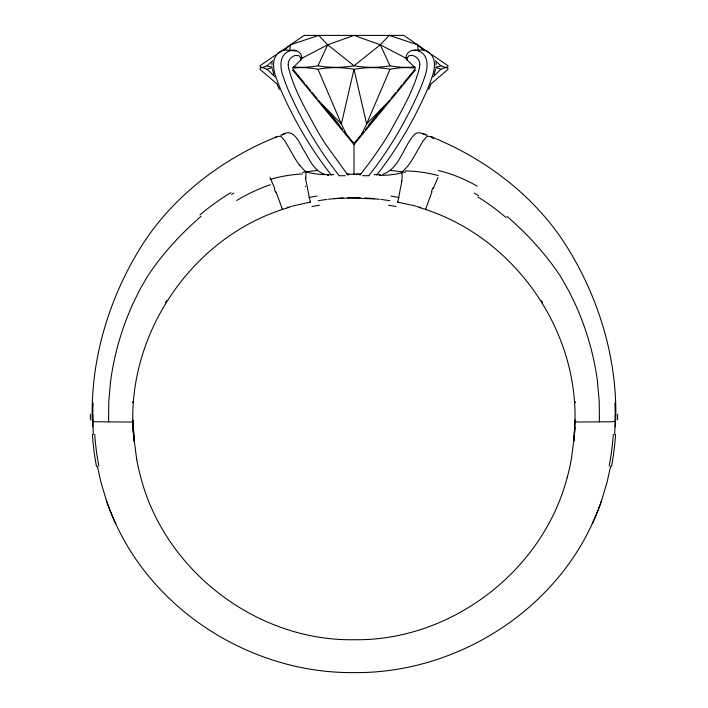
<?xml version="1.0" encoding="UTF-8"?>
<svg xmlns="http://www.w3.org/2000/svg" width="708" height="708" viewBox="0 0 708 708"><rect width="100%" height="100%" fill="white"/><g stroke="black" fill="none" stroke-linecap="round" stroke-linejoin="round"><path stroke-width="1.06" d="M132.723 420.101A47.197 4.151 3.8 0 1 132.83 420.233C133.901 422.897 127.236 421.844 125.36 422.03L95.66 421.747L92.845 421.366L92.288 420.499C90.474 358.407 109.466 296.572 142.609 244.322C174.416 195.072 223.224 158.291 277.297 136.547L280.297 136.21A4.726 2.912 61.3 0 1 281.333 136.715L285.147 141.281L294.466 157.495A83.323 78.553 62 0 0 299.378 165.008M92.686 426.915L93.129 414.711M419.764 64.419L419.747 63.552A6.107 4.319 -90 0 0 419.207 61.092L418.03 59.012A14.877 10.523 -90 0 0 412.516 55.516M92.288 420.499L92.721 419.154L93.314 434.482M92.757 413.596L93.075 402.976M271.952 65.047L272.005 62.578M599.437 421.897L599.242 401.675L597.534 382.674M305.962 173.283L305.856 178.664M575.073 420.366L573.834 441.128L575.17 420.216A47.197 4.151 -3.8 0 1 575.277 420.092M614.686 434.482L615.279 419.154L614.871 414.711M402.135 178.885L401.976 172.168L407.065 166.929A76.765 72.34 -62 0 0 413.481 157.468M132.75 402.693L132.83 401.604M575.17 427.42L574.719 432.659M574.471 435.296L571.312 459.315A201.647 201.594 12.5 0 1 567.17 477.599M110.466 382.674L108.758 401.675L108.563 421.897M289.599 51.091L290.501 44.79L318.75 35.4L327.698 44.79L354 65.791A72.667 46.029 9.4 0 0 389.993 65.809A72.676 39.029 25.2 0 0 413.658 66.941M401.905 181L397.746 202.107M610.588 466.324L607.11 482.015L601.667 500.299A236.507 236.445 1 0 1 592.269 523.725C550.744 614.252 453.111 673.671 354 672.6C254.889 673.671 157.247 614.261 115.731 523.725A236.507 236.445 -1 0 1 106.333 500.299L100.89 482.015L97.412 466.324M419.331 68.242C413.507 91.075 401.055 111.599 389.922 132.104A359.823 254.429 -90 0 1 382.152 144.591L371.196 160.459L359.912 175.23M407.047 59.888A9.009 6.363 90 0 1 407.206 58.251L408.888 55.737L412.516 55.419M434.172 74.738L435.553 69.189M567.205 477.475C542.7 571.197 450.943 641.262 354 639.722C257.057 641.262 165.3 571.197 140.795 477.475A201.647 201.594 -12.5 0 1 136.671 459.191M282.492 209.48L275.987 191.753M432.013 191.753L425.517 209.488M433.243 188.585L437.995 177.442M428.747 89.42L430.694 84.668M413.658 68.039A70.446 39.489 -26.9 0 0 389.993 69.269L366.62 123.944L361.478 134.617M294.333 66.95A72.667 39.02 -25.2 0 0 317.998 65.809L327.698 44.79L353.991 35.4L380.293 44.79L407.1 58.791M413.534 157.495L422.853 141.281L426.667 136.715A4.726 2.912 -61.3 0 1 427.703 136.21L431.128 136.697A21.284 13.204 -69.4 0 1 431.951 137.042L433.305 138.343A4.124 2.558 -69.4 0 0 432.977 137.83M275.023 137.83C274.332 138.166 279.421 135.078 275.217 137.618M376.753 174.964C397.135 149.061 413.799 120.351 427.066 90.208A133.166 94.164 -90 0 0 431.924 77.349C435.101 68.986 436.836 56.87 427.623 51.622M368.779 175.717C389.418 149.609 406.286 120.643 419.676 90.208A133.166 94.164 90 0 0 424.534 77.349C427.712 68.986 429.446 56.87 420.233 51.622A20.417 14.434 90 0 0 414.764 50.011C410.569 49.861 405.834 53.365 406.126 57.596A4.885 3.965 -50.2 0 0 407.029 59.906M368.806 124.82L384.205 106.094M357.177 139.538L354 143.405L350.823 139.538M357.805 138.768L363.523 131.821M365.425 129.502L369.24 124.873M371.78 121.785L376.222 116.377M378.762 113.289L382.577 108.66M384.479 106.342L389.559 100.164M390.825 98.624L395.905 92.447M397.179 90.898L402.259 84.721M403.525 83.181L414.322 70.057M382.709 174.407C400.109 168.256 403.047 146.344 414.888 134.078C418.578 131.166 423.225 133.945 427.048 135.139M317.998 65.809A72.676 46.029 -9.4 0 0 354 65.809L380.293 44.79L389.241 35.4L417.49 44.781L423.942 50.578M386.63 103.642L366.62 123.944L354 69.287A70.446 46.578 10.1 0 0 317.998 69.269A70.446 39.48 26.9 0 0 294.333 68.039M300.953 59.888L293.041 67.587L293.041 70.481L354 144.6L414.959 70.481L414.959 67.587L407.047 59.888M433.048 76.88L440.889 69.287M267.102 65.791L272.748 60.729M284.041 50.587L290.501 44.79M201.028 216.347C181.983 232.879 164.557 251.473 150.238 272.27A183.912 183.266 -18.4 0 0 146.193 278.518L138.901 291.439L132.493 304.723A277.527 276.908 28.8 0 0 110.404 382.665M430.482 84.385L448.049 69.287A70.446 9.266 -41.8 0 0 440.907 69.269A70.446 26.382 -37.2 0 0 435.836 67.853M276.12 54.675L259.942 65.8A72.667 9.16 -39.7 0 0 267.093 65.809A72.676 26.072 -35.1 0 0 272.164 67.118M277.917 53.436L304.148 35.4L403.843 35.4L430.075 53.436M280.377 51.622C271.182 56.861 272.872 68.986 276.085 77.34A133.166 94.164 90 0 0 280.943 90.208C294.192 120.351 310.874 149.052 331.247 174.964M231.587 194.337L233.693 193.098M300.891 58.791L327.698 44.79M282.041 134.954C292.466 127.352 298.918 140.998 302.75 148.653C308.927 157.84 313.387 171.256 325.291 174.407M280.952 135.139L285.492 133.52M289.74 207.223C190.85 235.233 121.935 339.141 134.166 441.128L132.927 420.366L134.157 440.792M302.511 172.292L317.485 170.398M290.032 206.621L290.935 206.417M291.829 206.214L297.112 205.01M297.971 204.816L310.44 202.116M287.315 207.232L288.227 207.028M295.484 55.419L299.112 55.737L300.785 58.251A9.009 6.363 -90 0 1 300.953 59.888A4.885 3.814 53.6 0 0 301.714 57.552M318.255 200.683L327.087 199.382M328.503 199.205L343.035 197.904M333.99 198.594L358.699 197.665M333.849 174.619L328.335 174.779M347.84 197.709L379.497 199.205M348.469 197.691L349.301 197.665M347 174.195L347.752 174.177M390.515 170.398L405.489 172.292M288.669 68.242C294.493 91.075 306.945 111.599 318.078 132.104A359.823 254.429 -90 0 0 325.848 144.591L347.309 174.265L358.319 174.141M348.265 174.159L348.956 174.15M300.785 58.251A5.195 1.133 -12.9 0 0 301.874 57.596L300.82 53.879L297.714 51.135L285.846 50.029A20.417 14.434 90 0 0 280.386 51.657M411.764 50.613L422.154 50.029A20.417 14.434 -90 0 1 427.614 51.657M339.3 175.717L345.141 175.717M362.54 175.717L368.656 175.717M356.416 174.115L357.186 174.124M358 174.133L359.337 174.159M359.044 174.15L360.753 174.186M379.665 174.779L374.151 174.619M360.071 174.168L360.673 174.186M358.266 197.656L360.16 197.709M364.965 197.904L374.01 198.594M380.913 199.382L389.745 200.683M397.56 202.116L410.029 204.816M419.773 207.028L420.685 207.232M416.171 206.214L410.888 205.01M417.065 206.417L417.968 206.621M418.26 207.223C510.273 233.56 577.285 325.37 574.985 420.941L575.728 421.764L578.808 422.021L612.34 421.747L615.482 421.18L615.323 419.198L615.314 426.836M296.236 50.613L293.236 50.029A20.417 14.434 -90 0 0 287.775 51.657C278.536 56.826 280.279 69.012 283.474 77.34A133.166 94.164 -90 0 0 288.333 90.208C301.705 120.652 318.591 149.609 339.221 175.717M422.508 133.52L425.959 134.954M474.307 193.098L478.511 195.612M431.871 54.666L448.049 65.791A72.676 9.16 39.7 0 1 440.898 65.8A72.667 26.072 35.1 0 1 435.827 67.11M506.972 216.347C526.017 232.879 543.443 251.473 557.762 272.27A183.912 183.248 19.3 0 1 561.78 278.536L569.099 291.439L575.507 304.723A277.527 277.023 -14.2 0 1 597.676 382.656M277.518 84.394L259.942 69.287A70.446 9.266 41.8 0 1 267.093 69.269A70.446 26.382 37.2 0 1 272.164 67.862M306.024 172.168L299.413 164.982M432.783 137.618L430.703 136.547C484.776 158.291 533.584 195.072 565.391 244.322C598.534 296.572 617.526 358.407 615.712 420.499L615.712 420.499M435.243 60.72L440.889 65.791M267.102 69.287L274.943 76.88M321.361 103.642L341.38 123.944L346.522 134.617M323.795 106.094L339.194 124.82M293.678 70.057L304.475 83.181M305.741 84.721L310.821 90.898M312.095 92.447L317.175 98.624M318.441 100.164L323.521 106.342M325.423 108.66L329.238 113.289M331.778 116.377L336.22 121.785M338.76 124.873L342.575 129.502M344.477 131.821L350.195 138.768M348.088 175.23L347.309 174.265M380.293 44.79L389.984 65.791M270.005 177.442L274.757 188.585M318.007 69.287L341.38 123.944L354 69.287A70.446 46.569 -10.1 0 1 389.993 69.269M277.306 84.668L279.253 89.42M272.447 69.189L273.828 74.738M310.263 202.143L306.095 181M136.688 459.315L133.529 435.296M417.49 44.781L418.393 51.082M133.281 432.659L132.83 427.42M575.17 401.604L575.25 402.693M614.925 402.976L615.243 413.596M435.995 62.578L436.048 65.047M288.236 64.419L288.253 63.552A6.107 4.319 -90 0 1 288.793 61.092L289.97 59.012A14.877 10.523 -90 0 1 295.484 55.516M354 142.759L354 174.637M407.215 58.251A5.195 1.133 12.9 0 1 406.126 57.596M419.791 64.419A16.576 11.726 90 0 1 419.322 68.233M415.021 70.481A2.761 0.814 18 0 1 414.516 70.119M415.074 67.57A2.982 1.195 25.9 0 1 414.26 66.579M288.678 68.233A16.576 11.726 -90 0 1 288.209 64.419M293.484 70.119A2.761 0.814 -18 0 1 292.979 70.481M293.74 66.579A2.982 1.195 -25.9 0 1 292.926 67.57M617.597 414.189A200.948 110.811 82.5 0 1 617.615 419.853M90.385 419.853A200.948 110.811 -82.5 0 1 90.403 414.189M98.828 466.059A271.792 269.279 72.6 0 1 94.713 434.393M601.667 500.29A236.507 236.445 0.1 0 1 592.269 523.725M615.579 434.544A271.792 271.624 -39.7 0 1 611.508 466.501M402.179 172.672A73.26 61.189 3.6 0 1 379.665 175.38M405.339 170.92A157.468 136.246 56.7 0 1 438.217 175.513M438.429 170.531A141.662 118.82 50.6 0 1 477.183 186.142M477.918 196.957A174.504 129.352 42.5 0 1 506.008 217.542M541.434 300.643A225.843 224.923 14 0 1 542.602 302.537M388.612 205.214A149.308 82.686 7.3 0 1 396.011 206.55M308.865 197.594A149.308 92.058 -6.8 0 1 317.087 196.063M311.989 206.55A149.308 82.686 -7.3 0 1 319.388 205.214M390.913 196.063A149.308 92.058 6.8 0 1 399.135 197.594M431.553 191.249A89.049 17.55 -70 0 1 432.827 187.974M425.579 209.205A29.993 0.522 70.8 0 1 425.605 209.462M380.364 174.637A73.26 60.445 3.4 0 1 379.656 174.637M328.335 175.38A73.26 61.189 -3.6 0 1 327.618 175.389M328.344 174.637A73.26 60.445 -3.4 0 1 306.077 172.026M305.387 186.647A77.889 0.956 -87.7 0 1 305.387 186.292M401.825 179.593A9.399 1.398 -77.6 0 1 401.578 181.549M305.688 180.319A9.708 1.938 75.1 0 1 305.529 177.885M613.287 434.393A271.792 269.279 -72.6 0 1 609.172 466.059M115.731 523.725A236.507 236.445 -0.1 0 1 106.333 500.29M96.492 466.501A271.792 271.624 39.7 0 1 92.421 434.544M199.913 214.975A173.23 131.582 -42.8 0 1 230.888 192.665M236.738 200.479A141.662 104.563 -42.4 0 1 270.456 184.682M270.217 179.363A157.468 133.042 -51.6 0 1 302.334 173.947M165.468 302.582A225.843 224.905 80.8 0 1 166.619 300.679M282.395 209.462A29.993 0.522 -70.8 0 1 282.589 208.568M274.35 189.169A89.049 16.364 69.9 0 1 275.545 192.231"/></g></svg>
